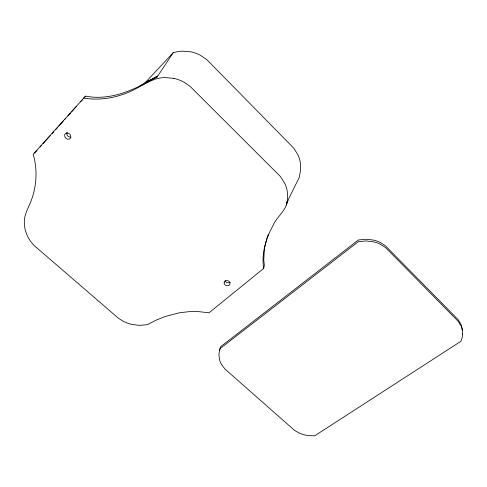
<?xml version="1.0" encoding="UTF-8"?>
<svg xmlns="http://www.w3.org/2000/svg" width="487" height="487" viewBox="0 0 487 487"><rect width="100%" height="100%" fill="white"/><g stroke="black" fill="none" stroke-linecap="round" stroke-linejoin="round"><path stroke-width="0.73" d="M287.196 201.831L287.683 196.237L287.245 191.196A33.98 31.004 18.5 0 0 284.627 183.039L280.36 176.464L190.015 86.309L184.549 82.473A35.983 32.775 43.8 0 0 173.713 78.34M219.674 350.208L220.495 346.811L358.359 240L365.944 239.251L373.103 240.012A28.423 24.606 0 0 1 380.25 242.489L385.54 245.917L458.133 319.667L460.897 324.342A27.899 22.579 -3.2 0 1 462.248 330.277M139.86 85.846L157.745 76.069C136.33 89.127 111.377 101.144 85.566 96.134L33.177 154.3C37.511 168.904 36.775 184.756 31.758 199.086C29.062 207.054 23.772 214.408 24.35 223.198C24.508 231.66 28.398 239.823 34.382 245.734L118.438 318.255L123.059 321.158A30.705 24.965 25.4 0 0 132.068 324.47L139.27 325.371L147.269 324.701L156.455 320.002L165.032 316.574L179.983 312.666L191.093 311.467L196.925 311.443L209.008 312.794L263.644 268.447L264.35 265.573L263.777 259.881L264.392 248.741L266.967 238.064M267.199 237.425L268.38 234.229M286.545 203.061L287.854 200.48L286.253 204.93L287.854 200.48L286.709 202.373M37.018 150.428L34.571 152.997M40.056 147.037L41.572 145.339M43.087 143.647L50.167 135.727M52.194 133.462L53.71 131.77M55.731 129.505L57.752 127.241M58.763 126.109L63.316 121.02M64.832 119.327L65.842 118.195M67.87 115.93L70.396 113.106M71.406 111.973L76.465 106.318M80.513 101.789L82.534 99.531M83.545 98.398L85.566 96.134M263.644 268.447C261.361 253.721 265.683 238.782 272.83 225.968C276.391 217.117 285.632 211.315 287.22 201.764L299.207 177.505L300.552 170.353L300.302 162.664A32.964 30.772 17.6 0 0 297.825 154.61L293.734 148.133L206.811 59.633L199.84 54.964A35.052 32.446 49.1 0 0 191.062 51.866L182.595 51.141A40.482 37.456 47.8 0 0 173.202 52.706L156.948 77.305L147.604 81.286M144.189 83.746L173.202 52.706M144.663 83.125L157.745 76.069M83.484 98.015C96.323 100.261 109.612 98.867 121.927 94.74C133.876 91.246 143.744 83.332 155.347 79.095A41.669 37.913 42.7 0 1 164.996 77.555L173.713 78.34M70.305 137.115L69.495 136.969A3.458 2.928 43.9 0 1 67.017 134.68L66.792 133.085A3.22 2.727 43.9 0 1 66.999 132.361M230.156 282.247A2.879 2.453 17.8 0 1 228.86 282.807L227.338 282.691A3.092 2.636 17.8 0 1 225.189 280.707M462.65 334.058L462.114 337.941L461.037 341.217L314.742 435.798L308.971 435.664L305.081 435.013A24.904 19.194 8.7 0 1 298.975 432.943L294.367 430.222L225.012 369.067L221.591 364.629A25.549 20.576 14.2 0 1 219.424 359.266L218.925 354.086L219.929 348.735L358.31 241.698L365.932 240.949L373.121 241.722A28.538 24.679 0.1 0 1 380.292 244.206L385.607 247.646L458.498 321.639L461.274 326.32A28.009 22.639 -3.2 0 1 462.626 332.274L462.65 334.058M224.184 282.277L224.233 283.623A3.117 2.648 17.8 0 0 226.4 285.613L227.928 285.735A2.898 2.465 17.8 0 0 229.961 284.067L229.913 282.722A3.111 2.648 17.8 0 0 227.746 280.719L226.212 280.603A2.898 2.465 17.8 0 0 224.178 282.277M67.309 133.03L66.524 133.091A3.239 2.739 43.7 0 0 64.643 135.167L64.868 136.774A3.482 2.94 43.7 0 0 67.37 139.075L68.971 139.16A3.239 2.739 43.7 0 0 70.859 137.097L70.633 135.496A3.482 2.94 43.7 0 0 68.131 133.182L67.309 133.03"/></g></svg>
